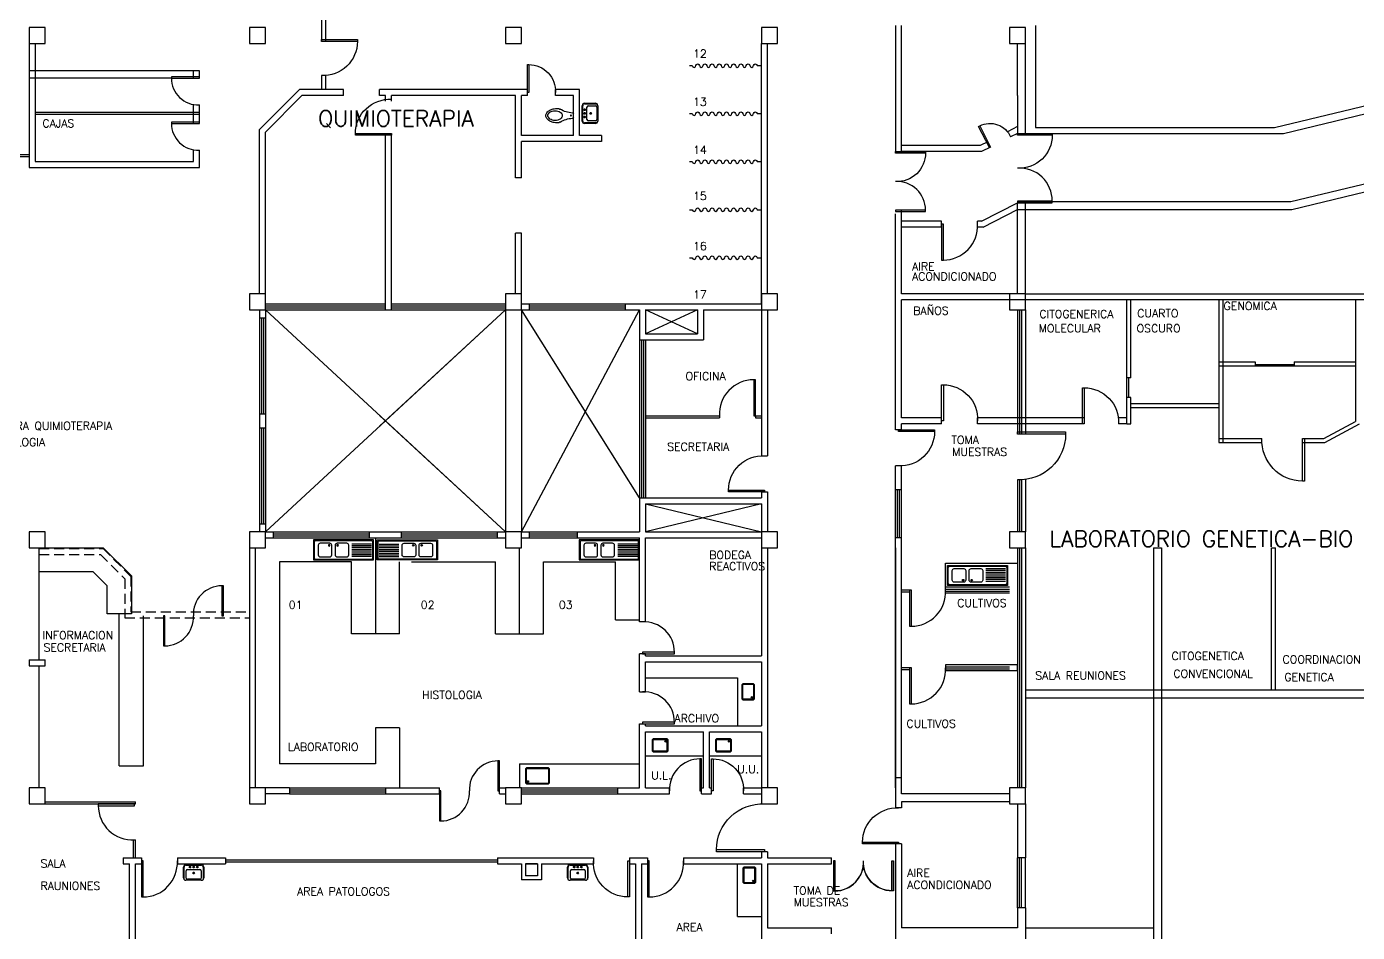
# Model space of a CAD drawing. Header units: metres. Extents: x 51 to 18146, y -212 to 18074.
# Drawn here: x 133.72 to 166.98, y 67.89 to 90.52 of the extents above; entities that cross this region are included whole.
import ezdxf

# ---------------------------------------------------------------- set-up
doc = ezdxf.new("R2010")
doc.units = ezdxf.units.M
doc.linetypes.add('HIDDEN', pattern=[0.375, 0.25, -0.125])
doc.layers.get('0').update_dxf_attribs({"color": 250})
for name, color, linetype in [('AY', 1, 'Continuous'), ('COL', 2, 'Continuous'), ('MU', 1, 'Continuous'), ('NO', 250, 'Continuous'), ('PA', 7, 'Continuous'), ('PU', 1, 'Continuous'), ('SA', 1, 'Continuous'), ('TA', 3, 'Continuous'), ('VE', 5, 'Continuous')]:
    doc.layers.add(name, color=color, linetype=linetype)
doc.layers.get('0').freeze()
doc.styles.add('ROMANS', font='romans', dxfattribs={"height": 0.13})

# ---------------------------------------------------------------- blocks, each defined once
blk = doc.blocks.new('AS-01')
at = {"color": 0}
for p, q in [((-0.246, -0.098), (-0.246, 0.172)), ((-0.233, -0.135), (-0.233, 0.172)), ((-0.186, 0.232), (0.199, 0.232)), ((-0.186, 0.219), (0.199, 0.219)), ((-0.178, -0.103), (-0.178, 0.082)), ((-0.148, 0.112), (0.162, 0.112)), ((-0.053, 0.172), (-0.113, 0.172)), ((-0.083, 0.202), (-0.083, 0.142)), ((0.037, 0.172), (-0.023, 0.172)), ((0.037, 0.022), (-0.023, 0.022)), ((0.007, 0.202), (0.007, 0.142)), ((0.007, 0.052), (0.007, -0.008)), ((0.127, 0.172), (0.067, 0.172)), ((0.097, 0.202), (0.097, 0.142)), ((0.192, 0.082), (0.192, -0.103)), ((0.247, 0.172), (0.247, -0.135)), ((0.259, 0.172), (0.259, -0.098)), ((0.199, -0.158), (-0.186, -0.158)), ((0.162, -0.133), (-0.148, -0.133))]:
    blk.add_line(p, q, dxfattribs=at)
for centre in [(-0.083, 0.172), (0.007, 0.172), (0.007, 0.022), (0.097, 0.172)]:
    blk.add_circle(centre, 0.02, dxfattribs=at)
for centre, radius, start, end in [((-0.186, 0.172), 0.06, 90, 180), ((-0.186, 0.172), 0.0475, 90, 180), ((-0.148, 0.082), 0.03, 90, 180), ((0.162, 0.082), 0.03, 0, 90), ((0.199, 0.172), 0.06, 0, 90), ((0.199, 0.172), 0.0475, 0, 90), ((-0.186, -0.098), 0.06, 180, 270), ((-0.148, -0.103), 0.03, 180, 270), ((0.162, -0.103), 0.03, 270, 0), ((0.199, -0.098), 0.06, 270, 0)]:
    blk.add_arc(centre, radius, start, end, dxfattribs=at)
blk = doc.blocks.new('AS-28')
at = {"color": 0}
for points in [[(-0.201, 0.149), (-0.201, -0.121), (-0.176, -0.146), (0.174, -0.146), (0.199, -0.121), (0.199, 0.149), (0.174, 0.174), (-0.176, 0.174)], [(-0.181, 0.141), (-0.181, -0.112), (-0.168, -0.126), (0.165, -0.126), (0.179, -0.112), (0.179, 0.141), (0.165, 0.154), (-0.168, 0.154)]]:
    blk.add_lwpolyline(points, close=True, dxfattribs=at)
blk.add_circle((0.142, 0.115), 0.02, dxfattribs=at)
blk = doc.blocks.new('AS-26')
at = {"color": 0}
for points in [[(-301, 175), (-301, -175), (-276, -200), (274, -200), (299, -175), (299, 175), (274, 200), (-276, 200)], [(-281, 167), (-281, -167), (-268, -180), (265, -180), (279, -167), (279, 167), (265, 180), (-268, 180)]]:
    blk.add_lwpolyline(points, close=True, dxfattribs=at)
blk.add_circle((242, 140), 20, dxfattribs=at)
blk = doc.blocks.new('P-IZ')
at = {"color": 0}
blk.add_lwpolyline([(0.05, 1), (0.05, 0), (0, 0), (0, 1), (0.05, 1, -0.429311), (1, 0, -3.280951)], format="xyb", dxfattribs=at)
blk = doc.blocks.new('-COL40-')
at = {"color": 0}
blk.add_lwpolyline([(-0.2, 0.2), (-0.2, -0.2), (0.2, -0.2), (0.2, 0.2)], close=True, dxfattribs=at)
blk = doc.blocks.new('-MP1')
at = {"color": 0}
for points in [[(0.475, 0.5), (0.475, 0), (0.5, 0), (0.5, 0.5), (0.475, 0.5, 0.429311), (0, 0, 3.280951)], [(-0.475, -0.5), (-0.475, 0), (-0.5, 0), (-0.5, -0.5), (-0.475, -0.5, 0.429311), (0, 0, 3.280951)]]:
    blk.add_lwpolyline(points, format="xyb", dxfattribs=at)
blk = doc.blocks.new('AS-14')
at = {"color": 0}
blk.add_line((-0.046, 0.483), (0.036, 0.483), dxfattribs=at)
for points in [[(-0.162, 0.158, 0.022879), (-0.17, 0.146, 0.128162), (-0.185, 0.088, 0.055069), (-0.173, -0.023, 0.068879), (-0.14, -0.11, 0.105724), (-0.079, -0.182, 0.165058), (-0.005, -0.207, 0.165058), (0.069, -0.182, 0.105724), (0.13, -0.11, 0.068879), (0.163, -0.023, 0.055069), (0.175, 0.088, 0.128162)], [(0.175, 0.088, 0.128162), (0.16, 0.146, 0.022879), (0.152, 0.158, 0.085166)]]:
    blk.add_lwpolyline(points, format="xyb", dxfattribs=at)
blk.add_lwpolyline([(-0.125, 0.023, 0.068446), (-0.116, -0.049, 0.080596), (-0.09, -0.105, 0.107056), (-0.047, -0.145, 0.138156), (-0.003, -0.158, 0.138156), (0.041, -0.145, 0.107056), (0.083, -0.105, 0.080596), (0.109, -0.049, 0.068446), (0.119, 0.023, 0.068446), (0.109, 0.095, 0.080596), (0.083, 0.151, 0.107056), (0.041, 0.191, 0.138156), (-0.003, 0.203, 0.138156), (-0.047, 0.191, 0.107056), (-0.09, 0.151, 0.080596), (-0.116, 0.095, 0.068446)], format="xyb", close=True, dxfattribs=at)
blk.add_circle((-0.002, 0.42), 0.0125, dxfattribs=at)
for centre, radius, start, end in [((-0.7, 0.487), 0.63, 327.6068, 357.4769), ((-0.046, 0.458), 0.025, 90, 177.4769), ((0.036, 0.458), 0.025, 2.5231, 90), ((0.69, 0.487), 0.63, 182.5231, 212.3932)]:
    blk.add_arc(centre, radius, start, end, dxfattribs=at)
blk = doc.blocks.new('P-DE')
at = {"color": 0}
blk.add_lwpolyline([(-0.05, 1), (-0.05, 0), (0, 0), (0, 1), (-0.05, 1, 0.429311), (-1, 0, 3.280951)], format="xyb", dxfattribs=at)
blk = doc.blocks.new('-MP')
at = {"color": 0}
for points in [[(-0.475, 0.5), (-0.475, 0), (-0.5, 0), (-0.5, 0.5), (-0.475, 0.5, -0.429311), (0, 0, -3.280951)], [(0.475, 0.5), (0.475, 0), (0.5, 0), (0.5, 0.5), (0.475, 0.5, 0.429311), (0, 0, 3.280951)]]:
    blk.add_lwpolyline(points, format="xyb", dxfattribs=at)
blk = doc.blocks.new('AS-00')
at = {"color": 0}
for p, q in [((-0.246, -0.098), (-0.246, 0.172)), ((-0.233, -0.135), (-0.233, 0.172)), ((-0.186, 0.232), (0.199, 0.232)), ((-0.186, 0.219), (0.199, 0.219)), ((-0.178, -0.103), (-0.178, 0.082)), ((-0.148, 0.112), (0.162, 0.112)), ((-0.053, 0.172), (-0.113, 0.172)), ((-0.083, 0.202), (-0.083, 0.142)), ((0.037, 0.172), (-0.023, 0.172)), ((0.037, 0.022), (-0.023, 0.022)), ((0.007, 0.202), (0.007, 0.142)), ((0.007, 0.052), (0.007, -0.008)), ((0.127, 0.172), (0.067, 0.172)), ((0.097, 0.202), (0.097, 0.142)), ((0.192, 0.082), (0.192, -0.103)), ((0.247, 0.172), (0.247, -0.135)), ((0.259, 0.172), (0.259, -0.098)), ((0.199, -0.158), (-0.186, -0.158)), ((0.162, -0.133), (-0.148, -0.133))]:
    blk.add_line(p, q, dxfattribs=at)
for centre in [(-0.083, 0.172), (0.007, 0.172), (0.007, 0.022), (0.097, 0.172)]:
    blk.add_circle(centre, 0.02, dxfattribs=at)
for centre, radius, start, end in [((-0.186, 0.172), 0.06, 90, 180), ((-0.186, 0.172), 0.0475, 90, 180), ((-0.148, 0.082), 0.03, 90, 180), ((0.162, 0.082), 0.03, 0, 90), ((0.199, 0.172), 0.06, 0, 90), ((0.199, 0.172), 0.0475, 0, 90), ((-0.186, -0.098), 0.06, 180, 270), ((-0.148, -0.103), 0.03, 180, 270), ((0.162, -0.103), 0.03, 270, 0), ((0.199, -0.098), 0.06, 270, 0)]:
    blk.add_arc(centre, radius, start, end, dxfattribs=at)
blk = doc.blocks.new('AS-23')
at = {"color": 0}
for p, q in [((47, -101), (540, -101)), ((47, -146), (540, -146)), ((47, -191), (540, -191)), ((47, -236), (540, -236)), ((47, -281), (540, -281)), ((47, -326), (540, -326)), ((47, -371), (540, -371)), ((47, -416), (540, -416))]:
    blk.add_line(p, q, dxfattribs=at)
blk.add_lwpolyline([(1500, 0), (1500, -500), (0, -500), (0, 0)], close=True, dxfattribs=at)
for points in [[(1480, -50), (1480, -450, -0.414214), (1450, -480), (50, -480, -0.414214), (20, -450), (20, -50, -0.414214), (50, -20), (1450, -20, -0.414214)], [(959, -133), (959, -373, -0.414214), (909, -423), (669, -423, -0.414214), (619, -373), (619, -133, -0.414214), (669, -83), (909, -83, -0.414214)], [(1382, -133), (1382, -373, -0.414214), (1332, -423), (1092, -423, -0.414214), (1042, -373), (1042, -133, -0.414214), (1092, -83), (1332, -83, -0.414214)]]:
    blk.add_lwpolyline(points, format="xyb", close=True, dxfattribs=at)
for centre in [(898, -132), (1108, -132)]:
    blk.add_circle(centre, 20, dxfattribs=at)

msp = doc.modelspace()

# ---------------------------------------------------------------- linework, layer by layer
at = {"layer": 'AY', "color": 0}
for p, q in [((145.684, 83.447), (145.684, 77.897)), ((145.684, 83.447), (145.684, 77.897)), ((146.084, 83.447), (146.084, 77.897)), ((146.084, 83.447), (146.084, 77.897)), ((150.484, 83.447), (149.184, 82.847)), ((150.484, 82.847), (149.184, 83.447)), ((150.484, 82.847), (149.184, 83.447)), ((150.484, 83.447), (149.184, 82.847)), ((152.084, 78.597), (149.184, 77.897)), ((149.184, 78.597), (152.084, 77.897)), ((149.184, 78.597), (152.084, 77.897)), ((152.084, 78.597), (149.184, 77.897)), ((156.684, 76.362), (156.684, 76.512)), ((158.284, 76.512), (156.684, 76.512)), ((158.284, 76.362), (156.684, 76.362)), ((156.684, 74.572), (156.684, 74.422)), ((158.484, 74.572), (156.684, 74.572)), ((158.484, 74.422), (158.484, 74.572)), ((158.484, 74.422), (156.684, 74.422))]:
    msp.add_line(p, q, dxfattribs=at)
at = {"layer": 'AY', "color": 0, "linetype": 'HIDDEN'}
msp.add_line((158.684, 77.497), (158.684, 71.497), dxfattribs=at)
at = {"layer": 'MU', "color": 0}
for p, q in [((134.034, 74.697), (134.034, 77.497)), ((134.184, 77.497), (135.633, 77.497)), ((135.633, 77.497), (136.334, 76.795)), ((135.384, 76.897), (134.034, 76.897)), ((135.734, 76.547), (135.384, 76.897)), ((141.834, 77.147), (140.034, 77.147)), ((140.034, 77.147), (140.034, 72.097)), ((141.834, 75.347), (141.834, 77.147)), ((143.034, 75.347), (143.034, 77.147)), ((143.034, 75.397), (143.034, 77.147)), ((143.334, 77.147), (145.434, 77.147)), ((143.334, 77.147), (145.434, 77.147)), ((145.434, 75.347), (145.434, 77.147)), ((145.434, 75.397), (145.434, 77.147)), ((146.634, 75.347), (146.634, 77.147)), ((146.634, 77.147), (148.434, 77.147)), ((146.634, 75.397), (146.634, 77.147)), ((148.434, 75.697), (148.434, 77.147)), ((148.434, 75.697), (148.434, 77.147)), ((156.684, 76.512), (156.684, 77.112)), ((156.684, 77.112), (158.484, 77.112)), ((135.734, 75.847), (135.734, 76.547)), ((136.334, 76.795), (136.334, 75.847)), ((136.334, 75.847), (135.734, 75.847)), ((136.034, 72.047), (136.034, 75.847)), ((136.634, 72.047), (136.634, 75.797)), ((148.434, 75.697), (149.034, 75.697)), ((148.434, 75.697), (149.034, 75.697)), ((143.034, 75.347), (141.834, 75.347)), ((143.034, 75.347), (142.537, 75.347)), ((145.434, 75.347), (146.634, 75.347)), ((145.434, 75.347), (146.634, 75.347)), ((134.034, 71.497), (134.034, 74.547)), ((149.184, 74.247), (151.484, 74.247)), ((149.184, 74.247), (151.484, 74.247)), ((151.484, 74.247), (151.484, 73.047)), ((151.484, 74.247), (151.484, 73.047)), ((142.434, 72.997), (142.434, 72.097)), ((143.034, 72.997), (142.434, 72.997)), ((143.034, 72.997), (142.537, 72.997)), ((143.034, 72.997), (143.034, 71.497)), ((143.034, 72.997), (143.034, 71.497)), ((149.184, 72.297), (150.634, 72.297)), ((149.184, 72.297), (150.634, 72.297)), ((150.784, 72.297), (152.084, 72.297)), ((150.784, 72.297), (152.084, 72.297)), ((136.034, 72.047), (136.634, 72.047)), ((142.434, 72.097), (140.034, 72.097)), ((146.034, 72.097), (149.034, 72.097)), ((146.034, 72.097), (146.034, 71.497)), ((146.034, 72.097), (149.034, 72.097)), ((146.034, 72.097), (146.034, 71.497)), ((151.484, 68.284), (151.484, 69.597)), ((151.484, 68.284), (151.484, 69.597)), ((151.484, 68.284), (152.084, 68.284)), ((151.484, 68.284), (152.084, 68.284))]:
    msp.add_line(p, q, dxfattribs=at)
at = {"layer": 'MU', "color": 15, "linetype": 'HIDDEN'}
for points in [[(134.034, 77.479), (135.626, 77.479), (136.321, 76.783), (136.321, 75.897), (139.284, 75.897)], [(134.034, 77.329), (135.563, 77.329), (136.171, 76.721), (136.171, 75.747), (139.284, 75.747)]]:
    msp.add_lwpolyline(points, dxfattribs=at)
at = {"layer": 'NO'}
for p, q in [((141.084, 90.697), (141.084, 90.151)), ((141.184, 90.697), (141.184, 90.151)), ((158.934, 90.547), (158.934, 88.004)), ((138.034, 89.417), (133.784, 89.417)), ((137.334, 89.232), (133.784, 89.232)), ((141.084, 89.296), (141.084, 88.947)), ((141.184, 89.297), (141.184, 88.947)), ((164.902, 88.004), (170.334, 89.311)), ((165.134, 87.854), (170.534, 89.153)), ((158.484, 88.797), (158.484, 87.854)), ((158.684, 87.854), (158.684, 88.647)), ((138.034, 88.379), (133.934, 88.379)), ((138.034, 88.329), (133.934, 88.329)), ((158.484, 88.022), (158.232, 87.895)), ((158.484, 87.854), (158.31, 87.766)), ((158.484, 87.854), (158.684, 87.854)), ((158.684, 87.854), (165.134, 87.854)), ((158.934, 88.004), (164.902, 88.004)), ((157.549, 87.55), (155.584, 87.55)), ((157.738, 87.645), (157.549, 87.55)), ((157.805, 87.511), (157.584, 87.4)), ((157.584, 87.4), (155.584, 87.4)), ((165.31, 86.152), (170.692, 87.447)), ((165.334, 85.952), (170.716, 87.247)), ((146.084, 86.746), (145.934, 86.746)), ((158.484, 86.152), (165.31, 86.152)), ((157.584, 85.662), (158.484, 86.12)), ((157.62, 85.512), (158.484, 85.952)), ((158.484, 86.12), (158.684, 86.12)), ((158.484, 85.952), (165.334, 85.952)), ((146.084, 85.359), (145.934, 85.359)), ((158.684, 83.847), (172.384, 83.847)), ((161.211, 81.745), (161.211, 83.697)), ((161.311, 81.745), (161.311, 83.697)), ((163.511, 83.697), (163.511, 80.13)), ((163.611, 83.697), (163.611, 80.13)), ((166.926, 83.697), (166.926, 80.656)), ((163.511, 82.142), (164.421, 82.142)), ((163.511, 82.042), (166.926, 82.042)), ((164.421, 82.142), (164.421, 82.042)), ((164.421, 82.078), (165.4, 82.078)), ((165.4, 82.142), (166.926, 82.142)), ((165.4, 82.142), (165.4, 82.042)), ((161.211, 81.251), (161.211, 81.745)), ((161.311, 81.745), (161.211, 81.745)), ((161.261, 81.251), (161.261, 81.745)), ((161.211, 80.597), (161.211, 81.251)), ((161.311, 81.251), (161.211, 81.251)), ((161.311, 80.597), (161.311, 81.251)), ((161.311, 81.102), (163.511, 81.102)), ((161.311, 81.002), (163.511, 81.002)), ((161.211, 80.597), (161.311, 80.597)), ((166.141, 80.23), (166.926, 80.656)), ((166.166, 80.13), (167.026, 80.597)), ((163.511, 80.23), (164.591, 80.23)), ((165.604, 80.23), (166.141, 80.23)), ((163.511, 80.13), (164.591, 80.13)), ((165.604, 80.13), (166.166, 80.13)), ((161.884, 77.497), (162.084, 77.497)), ((164.831, 73.947), (164.831, 77.497)), ((164.831, 77.497), (164.931, 77.497)), ((164.931, 73.947), (164.931, 77.497)), ((158.684, 67.997), (161.884, 67.997))]:
    msp.add_line(p, q, dxfattribs=at)
at = {"layer": 'PA', "color": 0}
for p, q in [((155.434, 90.547), (155.434, 87.4)), ((155.584, 87.4), (155.584, 90.547)), ((133.784, 90.097), (133.784, 86.997)), ((133.934, 90.097), (133.934, 87.147)), ((152.084, 83.597), (152.084, 90.097)), ((152.234, 83.847), (152.234, 90.097)), ((158.484, 88.797), (158.484, 90.097)), ((158.684, 88.647), (158.684, 90.097)), ((137.884, 89.232), (137.884, 89.417)), ((138.034, 89.232), (138.034, 89.417)), ((140.534, 88.947), (139.534, 87.947)), ((141.634, 88.947), (140.534, 88.947)), ((141.634, 88.797), (141.634, 88.947)), ((142.984, 88.947), (142.534, 88.947)), ((142.534, 88.797), (142.534, 88.947)), ((143.884, 88.947), (142.534, 88.947)), ((146.234, 88.947), (143.884, 88.947)), ((146.234, 88.947), (143.884, 88.947)), ((146.234, 88.797), (146.234, 88.947)), ((146.234, 88.797), (146.234, 88.947)), ((146.934, 88.797), (146.934, 88.947)), ((147.534, 88.947), (146.934, 88.947)), ((147.534, 88.947), (146.934, 88.947)), ((146.934, 88.797), (146.934, 88.947)), ((147.534, 87.797), (147.534, 88.947)), ((147.534, 87.797), (147.534, 88.947)), ((152.084, 83.597), (152.084, 89)), ((152.234, 83.847), (152.234, 89)), ((137.884, 88.103), (137.884, 88.576)), ((138.034, 88.103), (138.034, 88.567)), ((140.596, 88.797), (139.684, 87.884)), ((141.634, 88.797), (140.596, 88.797)), ((142.684, 88.797), (142.534, 88.797)), ((142.684, 88.797), (142.534, 88.797)), ((142.684, 88.66), (142.684, 88.797)), ((142.684, 88.66), (142.684, 88.797)), ((142.984, 88.797), (142.834, 88.797)), ((142.834, 88.66), (142.834, 88.797)), ((142.834, 88.66), (142.834, 88.797)), ((142.984, 88.797), (142.834, 88.797)), ((145.934, 88.797), (142.984, 88.797)), ((145.934, 88.797), (143.884, 88.797)), ((145.934, 86.746), (145.934, 88.797)), ((146.234, 88.797), (146.084, 88.797)), ((146.084, 87.797), (146.084, 88.797)), ((146.084, 87.797), (146.084, 88.797)), ((146.234, 88.797), (146.084, 88.797)), ((147.384, 88.797), (146.934, 88.797)), ((147.384, 88.797), (146.934, 88.797)), ((147.384, 87.797), (147.384, 88.797)), ((147.384, 87.797), (147.384, 88.797)), ((139.534, 83.847), (139.534, 87.947)), ((139.684, 83.597), (139.684, 87.884)), ((142.684, 83.447), (142.684, 87.811)), ((142.684, 83.447), (142.684, 87.811)), ((142.834, 83.447), (142.834, 87.805)), ((142.834, 83.447), (142.834, 87.805)), ((147.384, 87.797), (146.084, 87.797)), ((147.384, 87.797), (146.084, 87.797)), ((148.084, 87.647), (146.084, 87.647)), ((146.084, 86.746), (146.084, 87.647)), ((148.084, 87.647), (146.084, 87.647)), ((148.084, 87.797), (147.534, 87.797)), ((148.084, 87.797), (147.534, 87.797)), ((148.084, 87.797), (148.084, 87.647)), ((148.084, 87.797), (148.084, 87.647)), ((133.934, 87.147), (137.884, 87.147)), ((137.884, 87.147), (137.884, 87.447)), ((138.034, 86.997), (138.034, 87.438)), ((133.784, 86.997), (138.034, 86.997)), ((155.434, 85.937), (155.434, 85.9)), ((155.434, 81.147), (155.434, 85.847)), ((155.434, 80.447), (155.434, 85.847)), ((155.584, 85.847), (155.584, 85.937)), ((155.584, 83.847), (155.584, 85.847)), ((155.584, 83.847), (155.584, 85.847)), ((158.484, 83.847), (158.484, 86.12)), ((158.684, 83.847), (158.684, 86.12)), ((156.584, 85.662), (155.584, 85.662)), ((156.584, 85.512), (155.584, 85.512)), ((156.584, 85.512), (156.584, 85.662)), ((157.484, 85.512), (157.484, 85.662)), ((157.584, 85.662), (157.484, 85.662)), ((157.62, 85.512), (157.484, 85.512)), ((158.484, 83.847), (158.484, 85.662)), ((158.684, 83.847), (158.684, 85.662)), ((145.934, 83.847), (145.934, 85.359)), ((146.084, 83.847), (146.084, 85.359)), ((158.284, 83.847), (155.584, 83.847)), ((158.284, 83.847), (155.584, 83.847)), ((146.084, 83.597), (146.284, 83.597)), ((146.084, 83.597), (146.284, 83.597)), ((146.284, 83.447), (146.284, 83.597)), ((146.284, 83.447), (146.284, 83.597)), ((148.684, 83.597), (152.084, 83.597)), ((148.684, 83.447), (148.684, 83.597)), ((148.684, 83.597), (152.084, 83.597)), ((148.684, 83.447), (148.684, 83.597)), ((155.584, 81.147), (155.584, 83.697)), ((158.284, 83.697), (155.584, 83.697)), ((172.384, 83.697), (155.584, 83.697)), ((155.584, 80.747), (155.584, 83.697)), ((139.534, 83.447), (139.534, 83.247)), ((139.534, 83.247), (139.684, 83.247)), ((139.684, 83.447), (139.684, 83.247)), ((142.684, 83.447), (142.834, 83.447)), ((142.684, 83.447), (142.834, 83.447)), ((146.084, 83.447), (146.284, 83.447)), ((146.084, 83.447), (146.284, 83.447)), ((148.684, 83.447), (149.034, 83.447)), ((148.684, 83.447), (149.034, 83.447)), ((149.034, 83.447), (149.034, 82.697)), ((149.034, 83.447), (149.034, 82.697)), ((149.184, 83.447), (150.484, 83.447)), ((149.184, 83.447), (149.184, 82.847)), ((149.184, 83.447), (149.184, 82.847)), ((149.184, 83.447), (150.484, 83.447)), ((150.484, 83.447), (150.484, 82.847)), ((150.484, 83.447), (150.484, 82.847)), ((150.634, 83.447), (152.084, 83.447)), ((150.634, 83.447), (150.634, 82.697)), ((150.634, 83.447), (152.084, 83.447)), ((150.634, 83.447), (150.634, 82.697)), ((152.084, 83.447), (152.084, 81.147)), ((152.084, 83.447), (152.084, 79.797)), ((152.234, 83.447), (152.234, 81.147)), ((152.234, 83.447), (152.234, 79.797)), ((158.484, 83.447), (158.484, 80.339)), ((158.684, 83.447), (158.684, 80.339)), ((149.184, 82.847), (150.484, 82.847)), ((149.184, 82.847), (150.484, 82.847)), ((149.034, 82.697), (150.634, 82.697)), ((149.184, 82.697), (150.634, 82.697)), ((139.534, 80.847), (139.684, 80.847)), ((139.534, 80.847), (139.534, 80.497)), ((139.684, 80.847), (139.684, 80.497)), ((139.534, 80.497), (139.684, 80.497)), ((156.584, 80.747), (155.584, 80.747)), ((156.584, 80.597), (155.584, 80.597)), ((155.584, 80.447), (155.584, 80.597)), ((156.584, 80.597), (156.584, 80.747)), ((157.484, 80.597), (157.484, 80.747)), ((160.15, 80.747), (157.484, 80.747)), ((160.15, 80.597), (157.484, 80.597)), ((161.211, 80.747), (161, 80.747)), ((161.211, 80.597), (161.005, 80.597)), ((155.584, 80.447), (155.434, 80.447)), ((152.084, 79.797), (152.234, 79.797)), ((155.584, 79.547), (155.434, 79.547)), ((155.434, 78.947), (155.434, 79.547)), ((155.584, 78.947), (155.584, 79.547)), ((158.484, 79.199), (158.484, 77.897)), ((158.684, 79.206), (158.684, 77.897)), ((152.084, 78.897), (152.234, 78.897)), ((152.084, 78.897), (152.084, 78.747)), ((152.234, 78.897), (152.234, 77.897)), ((155.584, 78.947), (155.434, 78.947)), ((149.034, 78.747), (149.034, 77.897)), ((149.034, 78.747), (152.084, 78.747)), ((149.034, 78.747), (149.034, 77.897)), ((149.184, 78.747), (152.084, 78.747)), ((149.184, 78.597), (149.184, 77.897)), ((149.184, 78.597), (152.084, 78.597)), ((149.184, 78.597), (152.084, 78.597)), ((149.184, 78.597), (149.184, 77.897)), ((152.084, 78.597), (152.084, 77.897)), ((152.084, 78.597), (152.084, 77.897)), ((139.534, 78.097), (139.684, 78.097)), ((139.534, 78.097), (139.534, 77.897)), ((139.684, 78.097), (139.684, 77.897)), ((139.684, 77.897), (139.884, 77.897)), ((139.884, 77.747), (139.884, 77.897)), ((142.284, 77.897), (143.084, 77.897)), ((142.284, 77.747), (142.284, 77.897)), ((142.537, 77.897), (143.084, 77.897)), ((143.084, 77.747), (143.084, 77.897)), ((143.084, 77.747), (143.084, 77.897)), ((145.484, 77.897), (145.684, 77.897)), ((145.484, 77.747), (145.484, 77.897)), ((145.484, 77.747), (145.484, 77.897)), ((145.484, 77.897), (145.684, 77.897)), ((146.084, 77.897), (146.284, 77.897)), ((146.084, 77.897), (146.284, 77.897)), ((146.284, 77.747), (146.284, 77.897)), ((146.284, 77.747), (146.284, 77.897)), ((147.484, 77.747), (147.484, 77.897)), ((147.484, 77.897), (149.034, 77.897)), ((147.484, 77.897), (149.034, 77.897)), ((147.484, 77.747), (147.484, 77.897)), ((149.184, 77.897), (152.084, 77.897)), ((149.184, 77.897), (152.084, 77.897)), ((139.284, 77.497), (139.284, 71.497)), ((139.434, 71.497), (139.434, 77.497)), ((139.684, 77.747), (139.884, 77.747)), ((142.284, 77.747), (143.084, 77.747)), ((142.537, 77.747), (143.084, 77.747)), ((145.484, 77.747), (145.684, 77.747)), ((145.484, 77.747), (145.684, 77.747)), ((146.084, 77.747), (146.284, 77.747)), ((146.084, 77.747), (146.284, 77.747)), ((147.484, 77.747), (149.034, 77.747)), ((147.484, 77.747), (149.034, 77.747)), ((149.034, 75.647), (149.034, 77.747)), ((149.034, 75.647), (149.034, 77.747)), ((149.184, 77.747), (152.084, 77.747)), ((149.184, 75.647), (149.184, 77.747)), ((149.184, 77.747), (152.084, 77.747)), ((149.184, 75.647), (149.184, 77.747)), ((152.084, 77.747), (152.084, 74.797)), ((152.084, 77.747), (152.084, 74.797)), ((152.234, 77.497), (152.234, 71.497)), ((152.234, 77.497), (152.234, 71.497)), ((155.584, 77.747), (155.434, 77.747)), ((155.434, 77.147), (155.434, 77.747)), ((155.584, 77.147), (155.584, 77.747)), ((149.184, 75.647), (149.034, 75.647)), ((149.184, 75.647), (149.034, 75.647)), ((149.184, 74.847), (149.034, 74.847)), ((149.034, 73.897), (149.034, 74.847)), ((149.034, 73.897), (149.034, 74.847)), ((149.184, 74.847), (149.034, 74.847)), ((149.184, 74.797), (149.184, 74.847)), ((149.184, 74.797), (149.184, 74.847)), ((133.784, 74.697), (133.784, 74.547)), ((133.784, 74.697), (134.184, 74.697)), ((133.784, 74.547), (134.184, 74.547)), ((134.184, 74.547), (134.184, 74.697)), ((149.184, 74.797), (152.084, 74.797)), ((149.184, 74.797), (152.084, 74.797)), ((149.184, 73.897), (149.184, 74.647)), ((149.184, 74.647), (152.084, 74.647)), ((149.184, 74.647), (152.084, 74.647)), ((149.184, 73.897), (149.184, 74.647)), ((152.084, 74.647), (152.084, 73.047)), ((152.084, 74.647), (152.084, 73.047)), ((155.434, 74.147), (155.434, 74.747)), ((155.584, 74.147), (155.584, 74.747)), ((149.034, 73.897), (149.184, 73.897)), ((149.034, 73.897), (149.184, 73.897)), ((149.034, 73.097), (149.184, 73.097)), ((149.034, 71.497), (149.034, 73.097)), ((149.034, 71.497), (149.034, 73.097)), ((149.034, 73.097), (149.184, 73.097)), ((149.184, 73.047), (149.184, 73.097)), ((149.184, 73.047), (149.184, 73.097)), ((149.184, 73.047), (152.084, 73.047)), ((149.184, 73.047), (152.084, 73.047)), ((149.184, 72.897), (150.634, 72.897)), ((149.184, 71.497), (149.184, 72.897)), ((149.184, 71.497), (149.184, 72.897)), ((149.184, 72.897), (150.634, 72.897)), ((150.634, 71.497), (150.634, 72.897)), ((150.634, 71.497), (150.634, 72.897)), ((150.784, 72.897), (152.084, 72.897)), ((150.784, 71.497), (150.784, 72.897)), ((150.784, 72.897), (152.084, 72.897)), ((150.784, 71.497), (150.784, 72.897)), ((152.084, 72.897), (152.084, 71.497)), ((152.084, 72.897), (152.084, 71.497)), ((155.434, 71.497), (155.434, 71.747)), ((155.584, 71.747), (155.434, 71.747)), ((155.584, 71.347), (155.584, 71.747)), ((140.284, 71.497), (139.684, 71.497)), ((140.284, 71.347), (139.684, 71.347)), ((140.284, 71.497), (140.284, 71.347)), ((142.684, 71.497), (142.684, 71.347)), ((142.684, 71.497), (144.034, 71.497)), ((142.684, 71.497), (144.034, 71.497)), ((142.684, 71.497), (142.684, 71.347)), ((142.684, 71.347), (144.034, 71.347)), ((142.684, 71.347), (144.034, 71.347)), ((144.034, 71.347), (144.034, 71.497)), ((144.034, 71.347), (144.034, 71.497)), ((145.534, 71.347), (145.534, 71.497)), ((145.534, 71.497), (145.684, 71.497)), ((145.534, 71.497), (145.684, 71.497)), ((145.534, 71.347), (145.534, 71.497)), ((145.534, 71.347), (145.684, 71.347)), ((145.534, 71.347), (145.684, 71.347)), ((148.484, 71.497), (149.034, 71.497)), ((148.484, 71.497), (148.484, 71.347)), ((148.484, 71.497), (149.034, 71.497)), ((148.484, 71.497), (148.484, 71.347)), ((148.484, 71.347), (149.784, 71.347)), ((148.484, 71.347), (149.784, 71.347)), ((149.184, 71.497), (149.784, 71.497)), ((149.184, 71.497), (149.784, 71.497)), ((149.784, 71.347), (149.784, 71.497)), ((149.784, 71.347), (149.784, 71.497)), ((150.584, 71.497), (150.634, 71.497)), ((150.584, 71.347), (150.584, 71.497)), ((150.584, 71.497), (150.634, 71.497)), ((150.584, 71.347), (150.584, 71.497)), ((150.584, 71.347), (150.834, 71.347)), ((150.584, 71.347), (150.834, 71.347)), ((150.784, 71.497), (150.834, 71.497)), ((150.784, 71.497), (150.834, 71.497)), ((150.834, 71.347), (150.834, 71.497)), ((150.834, 71.347), (150.834, 71.497)), ((151.634, 71.497), (152.084, 71.497)), ((151.634, 71.347), (151.634, 71.497)), ((151.634, 71.497), (152.084, 71.497)), ((151.634, 71.347), (151.634, 71.497)), ((151.634, 71.347), (152.084, 71.347)), ((151.634, 71.347), (152.084, 71.347)), ((155.434, 71.497), (155.434, 70.997)), ((158.284, 71.347), (155.584, 71.347)), ((158.284, 71.347), (155.634, 71.347)), ((155.584, 70.997), (155.434, 70.997)), ((158.284, 71.147), (155.584, 71.147)), ((158.284, 71.147), (155.584, 71.147)), ((155.584, 71.147), (155.584, 70.997)), ((158.484, 71.097), (158.484, 69.747)), ((158.484, 71.097), (158.484, 69.747)), ((158.684, 71.097), (158.684, 69.747)), ((158.684, 71.097), (158.684, 69.747)), ((152.084, 69.897), (152.084, 69.747)), ((152.234, 69.897), (152.084, 69.897)), ((152.234, 69.897), (152.084, 69.897)), ((152.084, 69.897), (152.084, 69.747)), ((152.234, 69.897), (152.234, 69.747)), ((152.234, 69.897), (152.234, 69.747)), ((155.434, 70.097), (155.434, 68)), ((155.584, 70.097), (155.434, 70.097)), ((155.584, 70.097), (155.584, 67.997)), ((136.134, 69.747), (136.584, 69.747)), ((136.134, 69.747), (136.134, 69.597)), ((136.134, 69.597), (136.284, 69.597)), ((136.284, 65.097), (136.284, 69.597)), ((136.434, 65.097), (136.434, 69.597)), ((136.434, 69.597), (136.584, 69.597)), ((136.584, 69.747), (136.584, 69.597)), ((137.484, 69.747), (137.484, 69.597)), ((137.484, 69.747), (138.684, 69.747)), ((137.484, 69.597), (138.684, 69.597)), ((138.684, 69.747), (138.684, 69.597)), ((145.484, 69.747), (147.884, 69.747)), ((145.484, 69.747), (145.484, 69.597)), ((145.484, 69.747), (145.484, 69.597)), ((145.484, 69.747), (147.884, 69.747)), ((145.484, 69.597), (146.084, 69.597)), ((145.484, 69.597), (146.084, 69.597)), ((146.084, 69.597), (146.084, 69.197)), ((146.084, 69.597), (146.084, 69.197)), ((146.184, 69.597), (146.484, 69.597)), ((146.484, 69.597), (146.184, 69.597)), ((146.184, 69.597), (146.184, 69.297)), ((146.184, 69.597), (146.184, 69.297)), ((146.484, 69.597), (146.184, 69.597)), ((146.184, 69.597), (146.484, 69.597)), ((146.484, 69.597), (146.484, 69.297)), ((146.484, 69.597), (146.484, 69.297)), ((146.584, 69.597), (147.884, 69.597)), ((146.584, 69.597), (146.584, 69.197)), ((146.584, 69.597), (147.884, 69.597)), ((146.584, 69.597), (146.584, 69.197)), ((147.884, 69.747), (147.884, 69.597)), ((147.884, 69.747), (147.884, 69.597)), ((148.784, 69.747), (148.784, 69.647)), ((148.784, 69.747), (149.234, 69.747)), ((148.784, 69.747), (149.234, 69.747)), ((148.784, 69.747), (148.784, 69.647)), ((148.784, 69.597), (148.934, 69.597)), ((148.784, 69.597), (148.934, 69.597)), ((148.934, 69.597), (148.934, 65.097)), ((148.934, 69.597), (148.934, 68)), ((149.084, 69.597), (149.084, 65.097)), ((149.084, 69.597), (149.234, 69.597)), ((149.084, 69.597), (149.084, 68)), ((149.084, 69.597), (149.234, 69.597)), ((149.234, 69.747), (149.234, 69.597)), ((149.234, 69.747), (149.234, 69.597)), ((150.134, 69.747), (150.134, 69.597)), ((150.134, 69.747), (152.084, 69.747)), ((150.134, 69.747), (152.084, 69.747)), ((150.134, 69.747), (150.134, 69.597)), ((150.134, 69.597), (152.084, 69.597)), ((150.134, 69.597), (152.084, 69.597)), ((152.084, 69.597), (152.084, 65.097)), ((152.084, 69.597), (152.084, 68)), ((152.234, 69.747), (153.834, 69.747)), ((152.234, 69.747), (153.834, 69.747)), ((152.234, 69.597), (153.834, 69.597)), ((152.234, 69.597), (152.234, 67.997)), ((152.234, 69.597), (152.234, 67.997)), ((152.234, 69.597), (153.834, 69.597)), ((153.834, 69.597), (153.834, 69.747)), ((153.834, 69.597), (153.834, 69.747)), ((158.684, 69.747), (158.484, 69.747)), ((146.584, 69.197), (146.084, 69.197)), ((146.584, 69.197), (146.084, 69.197)), ((146.484, 69.297), (146.184, 69.297)), ((146.484, 69.297), (146.184, 69.297)), ((158.684, 68.497), (158.484, 68.497)), ((158.484, 68.497), (158.484, 67.997)), ((158.484, 68.497), (158.484, 67.997)), ((158.684, 68.497), (158.684, 68)), ((158.684, 68.497), (158.684, 65.097)), ((152.234, 67.997), (153.834, 67.997)), ((153.834, 67.847), (153.834, 67.997)), ((155.434, 68.147), (155.434, 67.697)), ((158.484, 67.997), (155.584, 67.997)), ((158.484, 67.997), (155.584, 67.997))]:
    msp.add_line(p, q, dxfattribs=at)
at = {"layer": 'SA', "color": 15}
for p, q in [((155.784, 76.437), (155.584, 76.437)), ((155.784, 76.392), (155.584, 76.392)), ((155.784, 76.437), (155.784, 76.392)), ((155.784, 74.497), (155.584, 74.497)), ((155.784, 74.452), (155.584, 74.452)), ((155.784, 74.497), (155.784, 74.452))]:
    msp.add_line(p, q, dxfattribs=at)
at = {"layer": 'TA', "color": 0}
for p, q in [((149.184, 80.797), (151.034, 80.797)), ((149.184, 80.747), (151.034, 80.747)), ((151.034, 80.797), (151.034, 80.747)), ((151.934, 80.797), (152.084, 80.797)), ((151.934, 80.797), (151.934, 80.747)), ((151.934, 80.747), (152.084, 80.747)), ((142.434, 77.747), (142.434, 75.347)), ((146.034, 75.347), (146.034, 77.497)), ((146.034, 75.397), (146.034, 77.497)), ((161.884, 77.497), (161.884, 55.097)), ((162.084, 77.497), (162.084, 55.097)), ((158.684, 73.947), (171.734, 73.947)), ((158.684, 73.747), (171.934, 73.747)), ((134.184, 71.147), (136.434, 71.147)), ((134.184, 71.097), (136.434, 71.097)), ((136.434, 71.097), (136.434, 71.147)), ((136.384, 69.747), (136.384, 70.197)), ((136.384, 70.197), (136.434, 70.197)), ((136.434, 69.747), (136.434, 70.197)), ((138.684, 69.697), (145.484, 69.697)), ((138.684, 69.647), (145.484, 69.647))]:
    msp.add_line(p, q, dxfattribs=at)
at = {"layer": 'TA', "color": 15}
for points in [[(150.284, 89.547), (150.354, 89.547, 1), (150.444, 89.547, -1), (150.534, 89.547, 1), (150.624, 89.547, -1), (150.714, 89.547, 1), (150.804, 89.547, -1), (150.894, 89.547, 1), (150.984, 89.547, -1), (151.074, 89.547, 1), (151.164, 89.547, -1), (151.254, 89.547, 1), (151.344, 89.547, -1), (151.434, 89.547, 1), (151.524, 89.547, -1), (151.614, 89.547, 1), (151.704, 89.547, -1), (151.794, 89.547, 1), (151.884, 89.547, -1), (151.974, 89.547), (152.084, 89.547)], [(150.284, 88.347), (150.354, 88.347, 1), (150.444, 88.347, -1), (150.534, 88.347, 1), (150.624, 88.347, -1), (150.714, 88.347, 1), (150.804, 88.347, -1), (150.894, 88.347, 1), (150.984, 88.347, -1), (151.074, 88.347, 1), (151.164, 88.347, -1), (151.254, 88.347, 1), (151.344, 88.347, -1), (151.434, 88.347, 1), (151.524, 88.347, -1), (151.614, 88.347, 1), (151.704, 88.347, -1), (151.794, 88.347, 1), (151.884, 88.347, -1), (151.974, 88.347), (152.084, 88.347)], [(150.284, 88.347), (150.354, 88.347, 1), (150.444, 88.347, -1), (150.534, 88.347, 1), (150.624, 88.347, -1), (150.714, 88.347, 1), (150.804, 88.347, -1), (150.894, 88.347, 1), (150.984, 88.347, -1), (151.074, 88.347, 1), (151.164, 88.347, -1), (151.254, 88.347, 1), (151.344, 88.347, -1), (151.434, 88.347, 1), (151.524, 88.347, -1), (151.614, 88.347, 1), (151.704, 88.347, -1), (151.794, 88.347, 1), (151.884, 88.347, -1), (151.974, 88.347), (152.084, 88.347)], [(150.284, 87.147), (150.354, 87.147, 1), (150.444, 87.147, -1), (150.534, 87.147, 1), (150.624, 87.147, -1), (150.714, 87.147, 1), (150.804, 87.147, -1), (150.894, 87.147, 1), (150.984, 87.147, -1), (151.074, 87.147, 1), (151.164, 87.147, -1), (151.254, 87.147, 1), (151.344, 87.147, -1), (151.434, 87.147, 1), (151.524, 87.147, -1), (151.614, 87.147, 1), (151.704, 87.147, -1), (151.794, 87.147, 1), (151.884, 87.147, -1), (151.974, 87.147), (152.084, 87.147)], [(150.284, 87.147), (150.354, 87.147, 1), (150.444, 87.147, -1), (150.534, 87.147, 1), (150.624, 87.147, -1), (150.714, 87.147, 1), (150.804, 87.147, -1), (150.894, 87.147, 1), (150.984, 87.147, -1), (151.074, 87.147, 1), (151.164, 87.147, -1), (151.254, 87.147, 1), (151.344, 87.147, -1), (151.434, 87.147, 1), (151.524, 87.147, -1), (151.614, 87.147, 1), (151.704, 87.147, -1), (151.794, 87.147, 1), (151.884, 87.147, -1), (151.974, 87.147), (152.084, 87.147)], [(150.284, 85.947), (150.354, 85.947, 1), (150.444, 85.947, -1), (150.534, 85.947, 1), (150.624, 85.947, -1), (150.714, 85.947, 1), (150.804, 85.947, -1), (150.894, 85.947, 1), (150.984, 85.947, -1), (151.074, 85.947, 1), (151.164, 85.947, -1), (151.254, 85.947, 1), (151.344, 85.947, -1), (151.434, 85.947, 1), (151.524, 85.947, -1), (151.614, 85.947, 1), (151.704, 85.947, -1), (151.794, 85.947, 1), (151.884, 85.947, -1), (151.974, 85.947), (152.084, 85.947)], [(150.284, 85.947), (150.354, 85.947, 1), (150.444, 85.947, -1), (150.534, 85.947, 1), (150.624, 85.947, -1), (150.714, 85.947, 1), (150.804, 85.947, -1), (150.894, 85.947, 1), (150.984, 85.947, -1), (151.074, 85.947, 1), (151.164, 85.947, -1), (151.254, 85.947, 1), (151.344, 85.947, -1), (151.434, 85.947, 1), (151.524, 85.947, -1), (151.614, 85.947, 1), (151.704, 85.947, -1), (151.794, 85.947, 1), (151.884, 85.947, -1), (151.974, 85.947), (152.084, 85.947)], [(150.284, 84.747), (150.354, 84.747, 1), (150.444, 84.747, -1), (150.534, 84.747, 1), (150.624, 84.747, -1), (150.714, 84.747, 1), (150.804, 84.747, -1), (150.894, 84.747, 1), (150.984, 84.747, -1), (151.074, 84.747, 1), (151.164, 84.747, -1), (151.254, 84.747, 1), (151.344, 84.747, -1), (151.434, 84.747, 1), (151.524, 84.747, -1), (151.614, 84.747, 1), (151.704, 84.747, -1), (151.794, 84.747, 1), (151.884, 84.747, -1), (151.974, 84.747), (152.084, 84.747)], [(150.284, 84.747), (150.354, 84.747, 1), (150.444, 84.747, -1), (150.534, 84.747, 1), (150.624, 84.747, -1), (150.714, 84.747, 1), (150.804, 84.747, -1), (150.894, 84.747, 1), (150.984, 84.747, -1), (151.074, 84.747, 1), (151.164, 84.747, -1), (151.254, 84.747, 1), (151.344, 84.747, -1), (151.434, 84.747, 1), (151.524, 84.747, -1), (151.614, 84.747, 1), (151.704, 84.747, -1), (151.794, 84.747, 1), (151.884, 84.747, -1), (151.974, 84.747), (152.084, 84.747)]]:
    msp.add_lwpolyline(points, format="xyb", dxfattribs=at)
at = {"layer": 'VE', "color": 0}
for p, q in [((133.784, 87.32), (132.614, 87.32)), ((133.784, 87.27), (132.614, 87.27)), ((139.684, 83.597), (142.684, 83.597)), ((139.684, 83.547), (142.684, 83.547)), ((139.684, 83.497), (142.684, 83.497)), ((142.537, 83.597), (142.684, 83.597)), ((142.537, 83.547), (142.684, 83.547)), ((142.537, 83.497), (142.684, 83.497)), ((142.834, 83.597), (145.684, 83.597)), ((142.834, 83.597), (145.684, 83.597)), ((142.834, 83.547), (145.684, 83.547)), ((142.834, 83.547), (145.684, 83.547)), ((142.834, 83.497), (145.684, 83.497)), ((142.834, 83.497), (145.684, 83.497)), ((146.284, 83.597), (148.684, 83.597)), ((146.284, 83.597), (148.684, 83.597)), ((146.284, 83.547), (148.684, 83.547)), ((146.284, 83.547), (148.684, 83.547)), ((146.284, 83.497), (148.684, 83.497)), ((146.284, 83.497), (148.684, 83.497)), ((139.534, 83.247), (139.534, 80.847)), ((139.584, 83.247), (139.584, 80.847)), ((139.634, 83.247), (139.634, 80.847)), ((139.684, 77.897), (145.684, 83.447)), ((145.684, 77.897), (139.684, 83.447)), ((139.684, 83.447), (142.684, 83.447)), ((139.684, 83.247), (139.684, 80.847)), ((142.537, 83.447), (142.684, 83.447)), ((142.537, 80.536), (145.684, 83.447)), ((142.834, 83.447), (145.684, 83.447)), ((142.834, 83.447), (145.684, 83.447)), ((149.034, 78.747), (146.084, 83.447)), ((146.084, 77.897), (149.034, 83.447)), ((146.084, 77.897), (149.034, 83.447)), ((149.034, 78.747), (146.084, 83.447)), ((146.284, 83.447), (148.684, 83.447)), ((146.284, 83.447), (148.684, 83.447)), ((158.484, 83.447), (158.484, 80.339)), ((158.534, 83.447), (158.534, 80.339)), ((158.584, 83.447), (158.584, 80.339)), ((158.684, 83.447), (158.684, 80.339)), ((149.034, 82.697), (149.034, 78.747)), ((149.084, 82.697), (149.084, 78.747)), ((149.134, 82.697), (149.134, 78.747)), ((149.184, 82.697), (149.184, 78.747)), ((139.534, 80.497), (139.534, 78.097)), ((139.584, 80.497), (139.584, 78.097)), ((139.634, 80.497), (139.634, 78.097)), ((139.684, 80.497), (139.684, 78.097)), ((145.684, 77.897), (142.537, 80.807)), ((158.484, 79.199), (158.484, 77.897)), ((158.534, 79.197), (158.534, 77.897)), ((158.584, 79.198), (158.584, 77.897)), ((158.684, 79.206), (158.684, 77.897)), ((155.434, 77.747), (155.434, 78.947)), ((155.484, 77.747), (155.484, 78.947)), ((155.534, 77.747), (155.534, 78.947)), ((155.584, 77.747), (155.584, 78.947)), ((139.884, 77.897), (142.284, 77.897)), ((139.884, 77.847), (142.284, 77.847)), ((143.084, 77.897), (145.484, 77.897)), ((143.084, 77.897), (145.484, 77.897)), ((143.084, 77.847), (145.484, 77.847)), ((143.084, 77.847), (145.484, 77.847)), ((146.284, 77.897), (147.484, 77.897)), ((146.284, 77.897), (147.484, 77.897)), ((146.284, 77.847), (147.484, 77.847)), ((146.284, 77.847), (147.484, 77.847)), ((139.884, 77.797), (142.284, 77.797)), ((139.884, 77.747), (142.284, 77.747)), ((143.084, 77.797), (145.484, 77.797)), ((143.084, 77.797), (145.484, 77.797)), ((143.084, 77.747), (145.484, 77.747)), ((143.084, 77.747), (145.484, 77.747)), ((146.284, 77.797), (147.484, 77.797)), ((146.284, 77.797), (147.484, 77.797)), ((146.284, 77.747), (147.484, 77.747)), ((146.284, 77.747), (147.484, 77.747)), ((155.434, 77.497), (155.434, 71.497)), ((158.484, 77.497), (158.484, 71.497)), ((158.534, 77.497), (158.534, 71.497)), ((158.584, 77.497), (158.584, 71.497)), ((158.684, 77.497), (158.684, 71.497)), ((155.434, 74.747), (155.434, 77.147)), ((155.584, 74.747), (155.584, 77.147)), ((156.686, 76.464), (158.284, 76.464)), ((156.686, 76.414), (158.284, 76.414)), ((156.686, 74.524), (158.284, 74.524)), ((156.686, 74.474), (158.284, 74.474)), ((155.434, 71.747), (155.434, 74.147)), ((155.585, 71.747), (155.585, 74.147)), ((140.284, 71.497), (142.684, 71.497)), ((140.284, 71.447), (142.684, 71.447)), ((140.284, 71.397), (142.684, 71.397)), ((140.284, 71.347), (142.684, 71.347)), ((142.537, 71.497), (142.684, 71.497)), ((142.537, 71.447), (142.684, 71.447)), ((142.537, 71.397), (142.684, 71.397)), ((142.537, 71.347), (142.684, 71.347)), ((146.084, 71.497), (148.484, 71.497)), ((146.084, 71.497), (148.484, 71.497)), ((146.084, 71.447), (148.484, 71.447)), ((146.084, 71.447), (148.484, 71.447)), ((146.084, 71.397), (148.484, 71.397)), ((146.084, 71.397), (148.484, 71.397)), ((146.084, 71.347), (148.484, 71.347)), ((146.084, 71.347), (148.484, 71.347)), ((158.484, 68.497), (158.484, 69.747)), ((158.534, 68.497), (158.534, 69.747)), ((158.584, 68.497), (158.584, 69.747)), ((158.684, 68.497), (158.684, 69.747))]:
    msp.add_line(p, q, dxfattribs=at)

# ---------------------------------------------------------------- block references
at = {"layer": 'COL', "color": 0}
for p in [(133.984, 90.297), (139.484, 90.297), (145.884, 90.297), (152.284, 90.297), (158.484, 90.297), (139.484, 83.647), (145.884, 83.647), (145.884, 83.647), (152.284, 83.647), (152.284, 83.647), (158.484, 83.647), (158.484, 83.647), (133.984, 77.697), (139.484, 77.697), (145.884, 77.697), (145.884, 77.697), (152.284, 77.697), (152.284, 77.697), (158.484, 77.697), (158.484, 77.697), (133.984, 71.297), (139.484, 71.297), (139.484, 71.297), (145.884, 71.297), (145.884, 71.297), (145.884, 71.297), (145.884, 71.297), (152.284, 71.297), (152.284, 71.297), (152.284, 71.297), (152.284, 71.297), (158.484, 71.297), (158.484, 71.297), (158.484, 71.297), (158.484, 71.297)]:
    msp.add_blockref('-COL40-', p, dxfattribs=at)
at = {"layer": 'PU', "color": 0}
for name, p, xscale, yscale, zscale, rotation in [('P-DE', (141.084, 90.196), -0.9, 0.9, 0.9, 270), ('P-IZ', (138.034, 89.267), -0.7000000000000001, 0.7000000000000001, 0.7000000000000001, 90), ('P-IZ', (142.834, 87.805), 0.9, 0.9, 0.9, 89.99999999999999), ('P-DE', (157.779, 87.498), -0.5955455070249163, 0.5955455070249163, 0.5955455070249163, 26.77610103635348), ('P-IZ', (138.034, 88.138), -0.7000000000000001, 0.7000000000000001, 0.7000000000000001, 90), ('P-DE', (156.584, 85.587), 0.9, 0.9, 0.9, 180), ('P-DE', (155.509, 80.447), -0.9, 0.9, 0.9, 270), ('P-IZ', (158.484, 80.399), 1.199999999999999, 1.199999999999999, 1.199999999999999, 270), ('P-DE', (165.657, 80.23), -1.065851216949299, 1.065851216949299, 1.065851216949299, 180), ('P-DE', (152.159, 78.897), -0.9, 0.9, 0.9, 90), ('-MP1', (137.884, 75.797), 1.5, 1.5, 1.5, 180), ('P-DE', (155.784, 76.437), 0.9, 0.9, 0.9, 180), ('P-DE', (149.109, 74.847), 0.8, 0.8, 0.8, 270), ('P-DE', (149.109, 74.847), 0.8, 0.8, 0.8, 270), ('P-DE', (155.784, 74.497), 0.9, 0.9, 0.9, 180), ('P-DE', (149.109, 73.097), 0.8, 0.8, 0.8, 270), ('P-DE', (149.109, 73.097), 0.8, 0.8, 0.8, 270), ('-MP1', (144.784, 71.422), 1.5, 1.5, 1.5, 180), ('-MP1', (144.784, 71.422), 1.5, 1.5, 1.5, 180), ('P-DE', (136.409, 71.097), 0.9, 0.9, 0.9, 90), ('P-IZ', (152.159, 69.897), 1.199999999999999, 1.199999999999999, 1.199999999999999, 90), ('P-IZ', (152.159, 69.897), 1.199999999999999, 1.199999999999999, 1.199999999999999, 90), ('P-DE', (155.509, 70.097), -0.9, 0.9, 0.9, 90), ('P-DE', (136.584, 69.672), 0.9, 0.9, 0.9, 180), ('P-DE', (148.784, 69.672), -0.9, 0.9, 0.9, 180), ('P-DE', (148.784, 69.672), -0.9, 0.9, 0.9, 180), ('P-DE', (149.234, 69.672), 0.9, 0.9, 0.9, 180), ('P-DE', (149.234, 69.672), 0.9, 0.9, 0.9, 180)]:
    msp.add_blockref(name, p, dxfattribs=dict(at, xscale=xscale, yscale=yscale, zscale=zscale, rotation=rotation))
for name, p, xscale, yscale, zscale in [('P-IZ', (146.234, 88.872), 0.7000000000000001, 0.7000000000000001, 0.7000000000000001), ('P-DE', (151.934, 80.797), 0.9, 0.9, 0.9), ('P-DE', (156.584, 80.672), -0.9, 0.9, 0.9), ('P-DE', (160.105, 80.597), -0.9, 0.9, 0.9), ('P-IZ', (150.584, 71.422), -0.8, 0.8, 0.8), ('P-IZ', (150.834, 71.422), 0.8, 0.8, 0.8)]:
    msp.add_blockref(name, p, dxfattribs=dict(at, xscale=xscale, yscale=yscale, zscale=zscale))
at = {"layer": 'PU', "color": 15}
for p, xscale, yscale, zscale, rotation in [((158.484, 86.987), 1.734147609138836, 1.734147609138836, 1.734147609138836, 270), ((155.434, 86.65), 1.5, 1.5, 1.5, 270), ((154.631, 69.672), 1.5, 1.5, 1.5, 180), ((154.634, 69.678), 1.5, 1.5, 1.5, 180)]:
    msp.add_blockref('-MP', p, dxfattribs=dict(at, xscale=xscale, yscale=yscale, zscale=zscale, rotation=rotation))
at = {"layer": 'SA', "color": 0, "xscale": -1, "rotation": 270}
msp.add_blockref('AS-14', (146.901, 88.302), dxfattribs=at)
msp.add_blockref('AS-14', (146.901, 88.302), dxfattribs=at)
at = {"layer": 'SA', "color": 0}
for name, p, rotation in [('AS-01', (147.834, 88.347), 90), ('AS-28', (151.734, 73.9), 270), ('AS-28', (151.734, 73.9), 270), ('AS-28', (151.764, 69.315), 270), ('AS-28', (151.764, 69.315), 270)]:
    msp.add_blockref(name, p, dxfattribs=dict(at, rotation=rotation))
at = {"layer": 'SA', "color": 15, "rotation": 90}
msp.add_blockref('AS-00', (147.834, 88.347), dxfattribs=at)
at = {"layer": 'SA', "color": 0, "yscale": 0.001, "zscale": 0.001}
for p, xscale in [((142.386, 77.693), -0.001), ((142.482, 77.693), 0.001), ((149.029, 77.693), -0.001)]:
    msp.add_blockref('AS-23', p, dxfattribs=dict(at, xscale=xscale))
at = {"layer": 'SA', "color": 0, "xscale": 0.001, "yscale": 0.001, "zscale": 0.001, "rotation": 180}
for name, p in [('AS-23', (158.232, 76.556)), ('AS-26', (146.484, 71.797)), ('AS-26', (146.484, 71.797))]:
    msp.add_blockref(name, p, dxfattribs=at)
at = {"layer": 'SA', "color": 0}
for name, p in [('AS-28', (149.548, 72.547)), ('AS-28', (149.548, 72.547)), ('AS-28', (151.134, 72.547)), ('AS-28', (151.134, 72.547)), ('AS-01', (137.884, 69.347)), ('AS-01', (147.484, 69.347))]:
    msp.add_blockref(name, p, dxfattribs=at)
at = {"layer": 'SA', "color": 15}
msp.add_blockref('AS-00', (147.484, 69.347), dxfattribs=at)

# ---------------------------------------------------------------- texts
at = {"layer": 'NO', "color": 0, "style": 'ROMANS'}
for s, height, p in [('12', 0.2, (150.372, 89.746)), ('13', 0.2, (150.372, 88.543)), ('13', 0.2, (150.372, 88.543)), ('CAJAS', 0.2, (134.111, 88.004)), ('QUIMIOTERAPIA', 0.4, (141.003, 88.028)), ('14', 0.2, (150.372, 87.341)), ('14', 0.2, (150.372, 87.341)), ('15', 0.2, (150.372, 86.189)), ('15', 0.2, (150.372, 86.189)), ('16', 0.2, (150.372, 84.937)), ('16', 0.2, (150.372, 84.937)), ('AIRE ', 0.2, (155.846, 84.43)), ('ACONDICIONADO', 0.2, (155.846, 84.18)), ('17', 0.2, (150.372, 83.725)), ('17', 0.2, (150.372, 83.725)), ('BAÑOS', 0.2, (155.877, 83.323)), ('GENOMICA', 0.2, (163.633, 83.441)), ('CITOGENERICA', 0.2, (159.028, 83.24)), ('CUARTO', 0.2, (161.475, 83.257)), ('MOLECULAR', 0.2, (159.012, 82.883)), ('OSCURO', 0.2, (161.459, 82.883)), ('OFICINA', 0.2, (150.186, 81.686)), ('ESPERA QUIMIOTERAPIA', 0.2, (132.763, 80.446)), ('PATOLOGIA', 0.2, (132.783, 80.037)), ('TOMA', 0.2, (156.831, 80.093)), ('SECRETARIA', 0.2, (149.727, 79.922)), ('MUESTRAS', 0.2, (156.85, 79.793)), ('LABORATORIO GENETICA-BIO BANCO', 0.4, (159.281, 77.523)), ('BODEGA', 0.2, (150.777, 77.218)), ('REACTIVOS', 0.2, (150.777, 76.937)), ('01', 0.2, (140.269, 75.972)), ('02', 0.2, (143.569, 75.972)), ('03', 0.2, (147.019, 75.972)), ('03', 0.2, (147.019, 75.972)), ('CULTIVOS', 0.2, (156.976, 76.018)), ('INFORMACION', 0.2, (134.115, 75.213)), ('SECRETARIA', 0.2, (134.14, 74.906)), ('CITOGENETICA', 0.2, (162.332, 74.694)), ('COORDINACION', 0.2, (165.107, 74.609)), ('SALA REUNIONES', 0.2, (158.926, 74.204)), ('CONVENCIONAL', 0.2, (162.378, 74.252)), ('GENETICA', 0.2, (165.153, 74.167)), ('HISTOLOGIA', 0.2, (143.602, 73.722)), ('ARCHIVO', 0.2, (149.909, 73.137)), ('CULTIVOS', 0.2, (155.706, 73.002)), ('LABORATORIO', 0.2, (140.246, 72.422)), ('U.L.', 0.2, (149.327, 71.711)), ('U.U.', 0.2, (151.477, 71.868)), ('U.U.', 0.2, (151.477, 71.868)), ('SALA', 0.2, (134.065, 69.509)), ('AIRE', 0.2, (155.726, 69.273)), ('RAUNIONES', 0.2, (134.065, 68.951)), ('AREA PATOLOGOS', 0.2, (140.476, 68.811)), ('TOMA DE', 0.2, (152.887, 68.831)), ('ACONDICIONADO', 0.2, (155.726, 68.973)), ('MUESTRAS', 0.2, (152.887, 68.539)), ('AREA', 0.2, (149.96, 67.919))]:
    msp.add_text(s, height=height, dxfattribs=at).set_placement(p)

doc.saveas('drawing.dxf')
